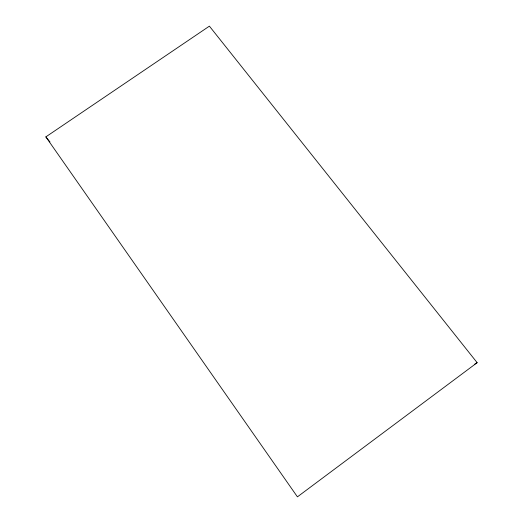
<?xml version="1.0" encoding="UTF-8"?>
<svg xmlns="http://www.w3.org/2000/svg" width="523" height="523" viewBox="0 0 523 523"><rect width="100%" height="100%" fill="white"/><g stroke="black" fill="none" stroke-linecap="round" stroke-linejoin="round"><path stroke-width="0.78" d="M477.146 362.674L297.424 496.85L45.854 136.882L209.396 26.15L477.146 362.674L474.4 364.361M45.854 136.882L49.966 141.929"/></g></svg>
